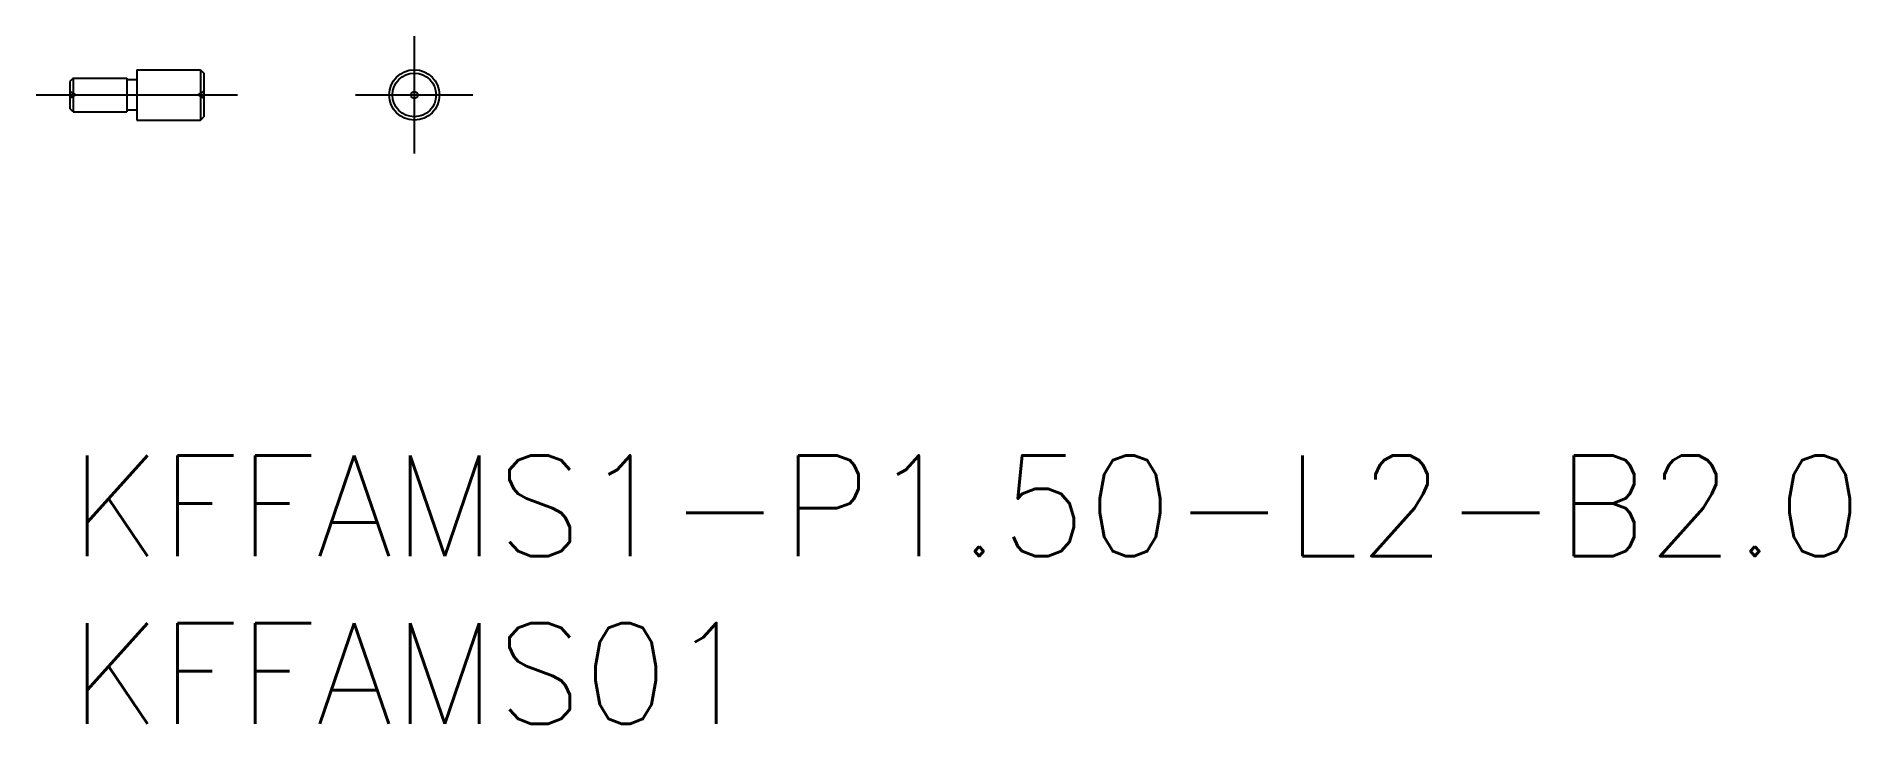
# Model space of a CAD drawing. Extents: x -1 to 53.1, y -8 to 12.5.
import ezdxf

# ---------------------------------------------------------------- set-up
doc = ezdxf.new("R2010")
doc.units = 0
doc.header["$LTSCALE"] = 0.5
doc.linetypes.add('CENTER', pattern=[50.8, 31.75, -6.35, 6.35, -6.35])
doc.linetypes.add('DASHED', pattern=[19.05, 12.7, -6.35])
doc.layers.get('0').update_dxf_attribs({"linetype": 'CONTINUOUS'})
for name, color, linetype in [('MSM_CENTER', 1, 'CENTER'), ('MSM_CONTINUOUS', 7, 'CONTINUOUS'), ('MSM_DASHED', 4, 'DASHED'), ('MSM_PART_NUMBER', 7, 'CONTINUOUS')]:
    doc.layers.add(name, color=color, linetype=linetype)
doc.styles.get("Standard").update_dxf_attribs({"font": 'txt.shx', "height": 3, "bigfont": 'bigfont.shx'})

# ---------------------------------------------------------------- blocks, each defined once
blk = doc.blocks.new('*U11')
at = {"layer": 'MSM_PART_NUMBER'}
blk.add_text('KFFAMS1-P1.50-L2-B2.0', height=3, dxfattribs=at).set_placement((0, -3))
blk = doc.blocks.new('*U12')
at = {"layer": 'MSM_PART_NUMBER'}
blk.add_text('KFFAMS01', height=3, dxfattribs=at).set_placement((0, -8))

msp = doc.modelspace()

# ---------------------------------------------------------------- linework, layer by layer
at = {"layer": 'MSM_CENTER'}
for p, q in [((10.278, 12.5), (10.278, 9)), ((-1, 10.75), (5, 10.75)), ((8.528, 10.75), (12.028, 10.75))]:
    msp.add_line(p, q, dxfattribs=at)
at = {"layer": 'MSM_CONTINUOUS'}
for p, q in [((2, 11.5), (2, 10)), ((2, 11.5), (3.9, 11.5)), ((3.9, 11.5), (3.9, 10)), ((3.9, 11.5), (4, 11.4)), ((4, 11.4), (4, 10.1)), ((0.1, 11.25), (0, 11.15)), ((0, 11.15), (0, 10.35)), ((0.1, 11.25), (1.7, 11.25)), ((0.1, 11.25), (0.1, 10.25)), ((1.7, 11.25), (1.7, 10.25)), ((2, 11.2), (1.7, 11.2)), ((0.1, 10.25), (0, 10.35)), ((2, 10.3), (1.7, 10.3)), ((0.1, 10.25), (1.7, 10.25)), ((2, 10), (3.9, 10)), ((3.9, 10), (4, 10.1))]:
    msp.add_line(p, q, dxfattribs=at)
for radius in [0.75, 0.65, 0.1]:
    msp.add_circle((10.278, 10.75), radius, dxfattribs=at)
at = {"layer": 'MSM_DASHED'}
for p, q in [((0.173, 10.75), (0, 10.85)), ((4, 10.85), (3.827, 10.75)), ((0.173, 10.75), (0, 10.65)), ((4, 10.65), (3.827, 10.75))]:
    msp.add_line(p, q, dxfattribs=at)

# ---------------------------------------------------------------- block references
for name in ['*U11', '*U12']:
    msp.add_blockref(name, (0, 0))

doc.saveas('drawing.dxf')
